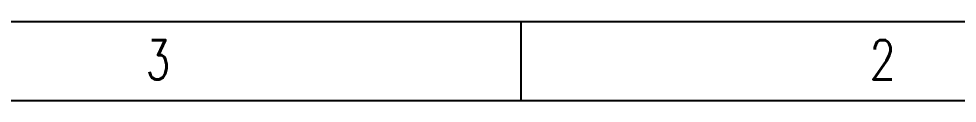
# Model space of a CAD drawing. Extents: x 14 to 580, y 14 to 406.
# Drawn here: x 325.5 to 444.8, y 396 to 406 of the extents above; entities that cross this region are included whole.
import ezdxf
from ezdxf.enums import TextEntityAlignment as Align

# ---------------------------------------------------------------- set-up
doc = ezdxf.new("R2010")
doc.units = 0
doc.header["$LTSCALE"] = 32.67
doc.layers.add('AP0199', color=7, linetype='CONTINUOUS')
doc.styles.add('TEXTSTYLE_2', font='TXT.TTF')

msp = doc.modelspace()

# ---------------------------------------------------------------- linework, layer by layer
at = {"layer": 'AP0199', "color": 7}
for p, q in [((14, 406), (580, 406)), ((389.333, 406), (389.333, 396)), ((24, 396), (570, 396))]:
    msp.add_line(p, q, dxfattribs=at)

# ---------------------------------------------------------------- texts
at = {"layer": 'AP0199', "color": 7, "style": 'TEXTSTYLE_2', "width": 0.714286}
msp.add_text('3', height=5, dxfattribs=at).set_placement((341.699, 398.659))
at = {"layer": 'AP0199', "color": 7, "style": 'TEXTSTYLE_2', "width": 0.785714}
msp.add_text('2', height=5, dxfattribs=at).set_placement((436.967, 398.659), align=Align.RIGHT)

doc.saveas('drawing.dxf')
